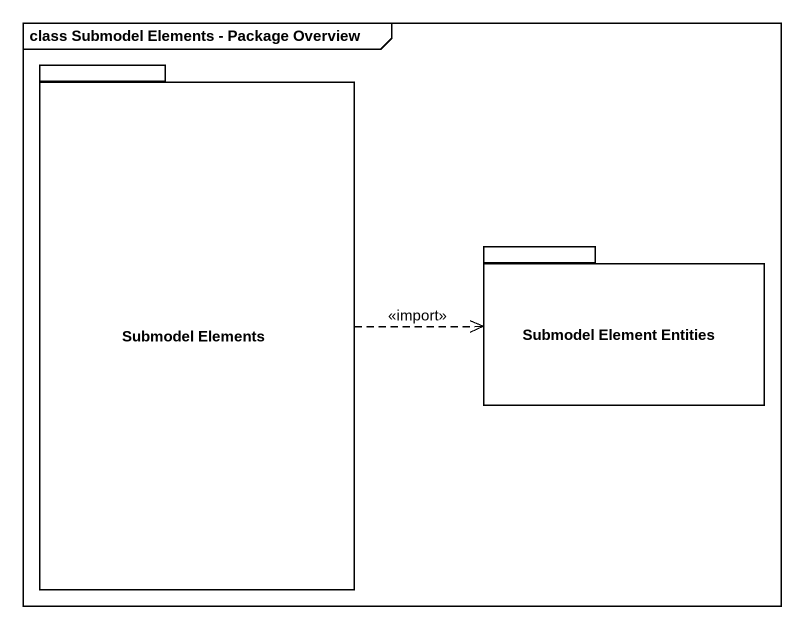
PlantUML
@startuml
mainframe class Submodel Elements - Package Overview
package "Submodel Elements" as Submodel_Elements {
}
package "Submodel Element Entities" as Submodel_Element_Entities {
}
Submodel_Elements .right.> Submodel_Element_Entities : <<import>>
@enduml
